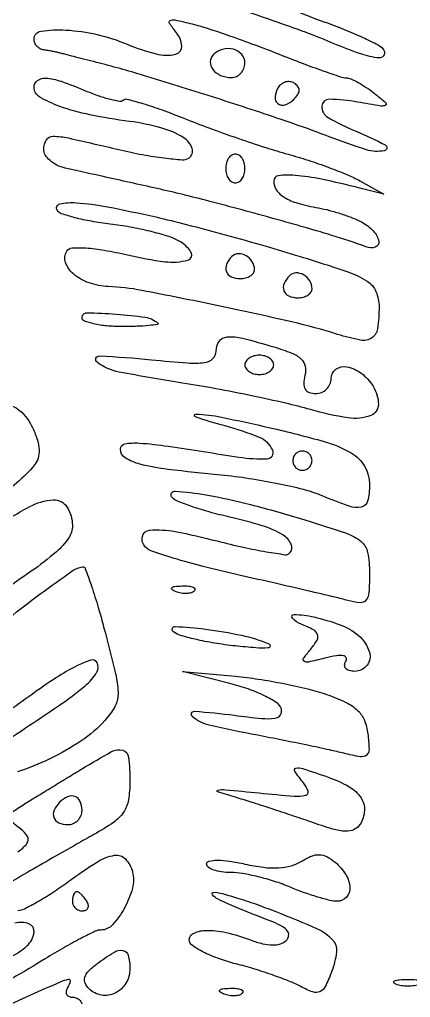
# Model space of a CAD drawing. Extents: x 55 to 655, y 169 to 856.
# Drawn here: x 345.5 to 386.3, y 221 to 323 of the extents above; entities that cross this region are included whole.
import ezdxf

# ---------------------------------------------------------------- set-up
doc = ezdxf.new("R2010")
doc.units = 0

msp = doc.modelspace()

# ---------------------------------------------------------------- linework, layer by layer
for points in [[(373.12838, 324.449219, 0.020061), (376.972626, 322.919496, -0.009821), (379.119611, 322.115671, -0.01201), (381.092397, 321.277164, -0.010558), (382.708966, 320.502177, -0.079479), (383.393687, 320.006313, -0.298353), (383.528869, 319.357806, -0.337762), (382.995793, 319.034667, -0.056889), (381.085672, 319.462146, -0.015849), (378.217881, 320.559699, 0.015786), (373.026486, 322.547282, 0.003764), (364.266893, 325.513919, 0.003259)], [(343.804158, 282.73876, -0.221627), (345.491524, 282.244111, -0.10587), (346.869042, 280.388077, -0.031877), (347.342204, 279.145338, -0.063983), (347.521881, 278.112687, -0.082968), (347.41777, 277.257024, -0.101873), (347.039952, 276.548139, -0.084225), (343.09468, 273.156932, -0.005697)], [(342.5, 269.755908, -0.022651), (346.491085, 272.180971, -0.111478), (349.008049, 272.901114, -0.269477), (350.425832, 272.181255, -0.144628), (351, 270.237798, -0.150824), (350.584862, 268.89287, -0.065277), (349.323507, 267.480996, -0.025917), (346.701006, 265.447955, -0.002928), (340.5, 261.189433, -0.010596)], [(344.36756, 260.561058, -0.00976), (347.645277, 263.080567, -0.005317), (350.955441, 265.469782, -0.116034), (352.057235, 265.914362, -0.356763), (352.331701, 265.752483, -0.005565), (352.98621, 263.910474, -0.011886), (353.698256, 261.660598, -0.007241), (354.437205, 258.972356, -0.005561), (355.550071, 254.476464, -0.059524), (355.760989, 252.611589, -0.126509), (355.418366, 251.313004, -0.056454), (354.37997, 249.865947, -0.061002), (351.969643, 247.778557, -0.035183), (348.637047, 245.863655, -0.03482), (345.254467, 244.506392, -0.105106)], [(344.777235, 240.364644, -0.014436), (346.165825, 241.268107, 0.000018), (347.304883, 241.963318, 0.000008), (348.842461, 242.901871, 0.000008), (350.489112, 243.907071, 0.00001), (352, 244.829467, -0.011472), (355.092146, 246.621247, -0.191884), (356.245986, 246.763983, -0.311077), (356.862882, 246.048501, -0.027098), (357, 243.520324, -0.040514), (356.8422, 241.576035, -0.108557), (356.332081, 240.29228, -0.093293), (355.278813, 239.228744, -0.02512), (353.25, 237.973751, 0.003198), (351.41383, 236.946337, 0.001286), (348.917288, 235.519865, 0.001273), (346.236137, 233.969653, 0.001611), (343.766299, 232.522547, -0.014815)], [(342.653435, 246.797742, 0.002688), (349.54797, 251.404564, 0.026163), (352.34841, 253.519111, 0.076803), (353.527865, 254.868133, 0.287204), (353.534087, 255.944847, 0.346924), (352.920995, 256.168196, 0.035968), (351.401934, 255.543045, 0.02916), (349.328027, 254.353891, 0.012315), (346.683949, 252.531151, -0.01369), (341.623592, 249.063198, -0.014476)], [(345.301714, 236.173642, 0.090912), (346.257992, 237.032733, 0.302666), (346.308168, 237.750894, 0.105736), (345.583796, 238.562385, -0.027859), (344.602032, 239.367854, -0.265995)], [(345.309017, 230.040951, 0.107544), (345.989236, 230.21365, 0.0138), (347.325149, 230.927063, 0.015612), (348.881177, 231.879613, 0.012432), (350.5, 233, -0.015971), (353.628198, 235.13245, -0.102978), (355.407187, 235.804418, -0.249051), (356.528325, 235.417585, -0.124285), (357.272832, 234.064692, -0.1313), (357.26379, 232.368077, -0.058501), (356.421354, 230.278956, -0.059637), (355.182489, 228.541079, -0.211146), (353.958319, 228, 0.111937), (353.378061, 227.868447, 0.007795), (351.870512, 227.11875, 0.010757), (350.089633, 226.149124, 0.007876), (348.154424, 225, -0.0057), (344.672225, 222.911732, -0.05449)], [(344.5, 225.181954, 0.079009), (346.258499, 226.347223, 0.173584), (346.999286, 227.755848, 0.354109), (346.468585, 228.640676, 0.152582), (344.99862, 228.70989, -0.033809)]]:
    msp.add_lwpolyline(points, format="xyb")
for points in [[(372.578461, 319.424688, 0.004418), (374.974002, 318.493562, 0.006096), (377.142075, 317.70291, 0.003989), (378.970626, 317.077561, 0.071885), (379.578461, 316.968197, -0.096093), (380.060003, 316.857429, -0.021617), (380.816798, 316.481609, -0.021645), (381.666693, 315.963535, -0.019478), (382.5, 315.356388, -0.011251), (383.69712, 314.366114, -0.527839), (383.666676, 314.1006, -0.162824), (383.189935, 314.022449, -0.003284), (380.75, 314.433504, 0.037194), (377.814672, 314.725401, 0.407832), (377.027318, 313.992321, 0.283112), (377.672393, 312.825929, 0.029521), (380.608086, 311.390392, -0.024204), (383.629302, 309.952613, -0.700552), (383.543271, 309.359199, -0.127992), (381.680509, 309.452358, -0.015733), (377.800236, 310.807664, 0.010648), (372.789712, 312.615116, 0.003856), (365.604285, 314.973945, 0.003815), (358.424433, 317.209523, 0.011599), (353.5, 318.577843, -0.000479), (352.2964, 318.883618, -0.00057), (351.160938, 319.17462, -0.000493), (350.203557, 319.422152, -0.00368), (349.75, 319.543467, 0.013796), (349.391703, 319.631576, 0.006577), (348.926562, 319.72605, 0.006514), (348.437645, 319.812092, 0.009205), (348, 319.875, -0.094555), (347.618147, 319.998542, -0.085885), (347.29375, 320.257031, -0.086153), (347.075843, 320.608679, -0.096013), (347, 321, -0.374134), (347.730964, 321.840135, -0.048365), (350.309744, 321.948756, -0.043216), (353.56913, 321.486324, -0.042141), (356.729253, 320.468659, 0.035145), (359.732565, 319.454965, 0.122246), (361.765328, 319.430626, 0.36179), (362.40373, 320.27881, 0.161385), (361.862624, 321.677707, -0.020101), (361.13319, 322.639429, -0.443848), (361.203772, 322.945353, -0.183141), (361.678411, 323.015304, -0.006567), (363.5, 322.590562, -0.018032), (365.053898, 322.146639, -0.005301), (367.404298, 321.354848, -0.005316), (370.031248, 320.407325, -0.005689)], [(365.693853, 319.36052, 0.194761), (365.381568, 318.62332, 0.172865), (365.649978, 317.830294, 0.128462), (366.462204, 317.217225, 0.098073), (367.559017, 317, 0.103216), (368.108867, 317.114729, 0.098834), (368.576711, 317.440625, 0.096907), (368.890211, 317.927451, 0.095012), (369, 318.5, 0.179946), (368.664381, 319.40236, 0.15216), (367.79511, 319.94328, 0.132661), (366.672804, 319.933008, 0.128822)], [(352.450557, 315.585105, 0.015627), (353.782056, 315.07703, 0.023159), (354.979853, 314.723543, 0.019914), (355.953474, 314.525332, 0.241119), (356.305669, 314.639002, -0.267088), (356.695088, 314.744017, -0.008192), (358.358941, 314.274618, -0.014083), (360.356262, 313.613793, -0.00903), (362.63723, 312.740242, 0.00767), (365.246388, 311.732859, 0.005203), (368.246561, 310.662411, 0.005243), (371.166219, 309.688955, 0.010452), (373.5, 308.99142, -0.011409), (375.597615, 308.360096, -0.009915), (377.765625, 307.60538, -0.010021), (379.700811, 306.843941, -0.028713), (381, 306.212643), (383.5, 304.815138), (381, 305.446489, 0.010017), (376.97754, 306.377021, 0.031233), (374.22779, 306.778147, 0.049755), (372.497275, 306.748694, 0.380504), (372, 306.189859, 0.152096), (372.291615, 305.253383, 0.106903), (373.101653, 304.492618, 0.066713), (374.519066, 303.880246, 0.023804), (376.671197, 303.383178, -0.01995), (377.816171, 303.128004, -0.01421), (379.076486, 302.75521, -0.01438), (380.26009, 302.330163, -0.029476), (381.154701, 301.917206, -0.076655), (382.39757, 300.983294, -0.149546), (382.960889, 299.891918, -0.373268), (382.60464, 299.290679, -0.173664), (381.62756, 299.312677, 0.019699), (378.07941, 300.516181, 0.003957), (371.665689, 302.358441, 0.004457), (364.901211, 304.178811, 0.008833), (359.5, 305.479411, -0.000022), (356.655049, 306.111647, -0.000024), (353.895312, 306.725211, -0.000022), (351.534804, 307.250247, -0.000121), (350.25, 307.536404, -0.059276), (349.389663, 307.838611, -0.066624), (348.660937, 308.325758, -0.07636), (348.168242, 308.915413, -0.136751), (348, 309.519052, -0.1413), (348.278753, 310.485749, -0.25924), (348.97658, 310.868791, -0.053993), (350.583213, 310.686158, -0.002612), (355.832959, 309.477473, 0.011456), (358.329154, 308.94906, 0.015881), (360.589256, 308.598369, 0.012367), (362.456645, 308.415822, 0.157864), (363.131517, 308.581282, 0.345356), (363.500139, 309.584399, 0.1777), (362.624303, 310.702172, 0.071578), (360.234734, 311.745084, 0.034195), (356.943402, 312.41312, -0.017224), (352.821265, 313.105147, -0.035821), (349.683698, 313.981558, -0.045819), (347.584671, 314.958407, -0.266999), (347, 315.975249, -0.239335), (347.360109, 316.684468, -0.177476), (348.218802, 316.931238, -0.066858), (349.81083, 316.600266, -0.014323)], [(372.468963, 315.949781, 0.116221), (372.141241, 314.967994, 0.258096), (372.448742, 314.268926, 0.251496), (373.214666, 314.146534, 0.113251), (374.103799, 314.703799, 0.053431), (374.515485, 315.214314, 0.136091), (374.655459, 315.664644, 0.169261), (374.531428, 316.059296, 0.094625), (374.156231, 316.403444, 0.105525), (373.716563, 316.560607, 0.099247), (373.240657, 316.529717, 0.096292), (372.801911, 316.315254, 0.09291)], [(367, 307.5, 0.064853), (367.074694, 306.926543, 0.082425), (367.29375, 306.440625, 0.098894), (367.618646, 306.115568, 0.148195), (368, 306, 0.148195), (368.381354, 306.115568, 0.098894), (368.70625, 306.440625, 0.082425), (368.925306, 306.926543, 0.064853), (369, 307.5, 0.064853), (368.925306, 308.073457, 0.082425), (368.70625, 308.559375, 0.098894), (368.381354, 308.884432, 0.148195), (368, 309, 0.148195), (367.618646, 308.884432, 0.098894), (367.29375, 308.559375, 0.082425), (367.074694, 308.073457, 0.064853)], [(359.687947, 302.436925, -0.006909), (362.885422, 301.656584, -0.003421), (366.922397, 300.582536, -0.003394), (371.094569, 299.411396, -0.004964), (374.75, 298.319067, -0.00629), (379.748051, 296.702141, -0.060827), (381.755259, 295.74004, -0.151243), (382.672734, 294.655428, -0.100814), (383, 293.048809, -0.034519), (382.842733, 290.773536, -0.21504), (382.235556, 289.808613, -0.196495), (381.069894, 289.575389, -0.028509), (378.674727, 290.180796, 0.019652), (373.900713, 291.477817, 0.005009), (366.067302, 293.196354, 0.004026), (358.226547, 294.768571, 0.036147), (354.746053, 295.1797, -0.071608), (352.734665, 295.562962, -0.093774), (351.112643, 296.487929, -0.132405), (350.289644, 297.685103, -0.226916), (350.416769, 298.86533, -0.242427), (350.971478, 299.199004, -0.031886), (352.389677, 299.202004, -0.028255), (354.320822, 298.97281, -0.013775), (356.752859, 298.474307, 0.025298), (360.641701, 297.770131, 0.10039), (363.050778, 297.942821, 0.507468), (363.365595, 298.779411, 0.125683), (362.07873, 299.957865, 0.048465), (360.925679, 300.437966, 0.014788), (359.101268, 300.939184, 0.014653), (357.013314, 301.382545, 0.015512), (354.942163, 301.693256, -0.014563), (352.988174, 301.982598, -0.020052), (351.254873, 302.363346, -0.017142), (349.872827, 302.776686, -0.174832), (349.411776, 303.14275, -0.514483), (349.683843, 303.792109, -0.073201), (351.396119, 303.925185, -0.030609), (354.663144, 303.498806, -0.008645)], [(367.63948, 298.306147, 0.094876), (367.086489, 297.491235, 0.1934), (367.067517, 296.730754, 0.202875), (367.575357, 296.193711, 0.103624), (368.5, 296, 0.06085), (369.073598, 296.070066, 0.079459), (369.559375, 296.276414, 0.097386), (369.8846, 296.582093, 0.156819), (370, 296.940983, 0.139398), (369.764316, 297.769921, 0.123736), (369.119339, 298.396031, 0.139481), (368.316568, 298.598585, 0.191124)], [(373.63948, 296.306147, 0.094876), (373.086489, 295.491235, 0.1934), (373.067517, 294.730754, 0.202875), (373.575357, 294.193711, 0.103624), (374.5, 294, 0.06085), (375.073598, 294.070066, 0.079459), (375.559375, 294.276414, 0.097386), (375.8846, 294.582093, 0.156819), (376, 294.940983, 0.139398), (375.764316, 295.769921, 0.123736), (375.119339, 296.396031, 0.139481), (374.316568, 296.598585, 0.191124)], [(359.916667, 291.358459, -0.639253), (359.876609, 291.217679, -0.015181), (358.986979, 291.105297, -0.015741), (357.736601, 291.025389, -0.008086), (356.166667, 291, -0.021202), (354.569686, 291.067747, -0.034122), (353.223958, 291.275282, -0.037637), (352.248748, 291.57318, -0.309087), (352, 291.937129, -0.418621), (352.506399, 292.435976, -0.014486), (355.561561, 292.301479, -0.019185), (358.601794, 291.961599, -0.141112)], [(372.008777, 288.879224, -0.021598), (373.880641, 288.229089, -0.09227), (374.877338, 287.602134, -0.160974), (375.291778, 286.854339, -0.111115), (375.258165, 285.879224, 0.055805), (375.137207, 285.046715, 0.144059), (375.287926, 284.464612, 0.172033), (375.705173, 284.119851, 0.087681), (376.383369, 284, 0.096298), (377.000404, 284.119951, 0.097259), (377.525115, 284.462164, 0.098563), (377.876424, 284.972946, 0.101848), (378, 285.573324, -0.243807), (378.500217, 286.538194, -0.20124), (379.645607, 286.790788, -0.11959), (381.144426, 286.124747, -0.088374), (382.37034, 284.777524, -0.138922), (382.928889, 282.877539, -0.314996), (382.124474, 281.702917, -0.129715), (379.765003, 281.461361, -0.030361), (375.849977, 282.32316, 0.012691), (373.238907, 282.995423, 0.005443), (369.721556, 283.766208, 0.005382), (365.954453, 284.506642, 0.00707), (362.5, 285.096693, -0.008863), (355.872386, 286.253221, -0.113648), (353.584422, 287.266227, -0.737869), (353.82215, 287.930394, -0.014446), (359.25, 287.532349, 0.006762), (363.014954, 287.198013, 0.05151), (364.791136, 287.247551, 0.15247), (365.65775, 287.648594, 0.211775), (366, 288.420406, -0.153429), (366.3236, 289.450139, -0.225095), (367.134248, 289.91323, -0.080755), (368.753028, 289.775384, -0.011247)], [(369, 287, 0.148195), (369.115568, 286.618646, 0.098894), (369.440625, 286.29375, 0.082425), (369.926543, 286.074694, 0.064853), (370.5, 286, 0.064853), (371.073457, 286.074694, 0.082425), (371.559375, 286.29375, 0.098894), (371.884432, 286.618646, 0.148195), (372, 287, 0.148195), (371.884432, 287.381354, 0.098894), (371.559375, 287.70625, 0.082425), (371.073457, 287.925306, 0.064853), (370.5, 288, 0.064853), (369.926543, 287.925306, 0.082425), (369.440625, 287.70625, 0.098894), (369.115568, 287.381354, 0.148195)], [(371.625983, 280.43455, -0.010847), (377.25905, 278.998712, -0.062807), (380.084845, 277.814886, -0.133688), (381.48677, 276.405722, -0.12998), (382, 274.464816, -0.058157), (381.803487, 272.781028, -0.291299), (381.153874, 272.149203, -0.137993), (379.88054, 272.238029, -0.01245), (376.872124, 273.400726, 0.03684), (375.106087, 273.986072, 0.012114), (372.434311, 274.58964, 0.011993), (369.427318, 275.118087, 0.013297), (366.5, 275.481116, -0.005814), (360.956927, 276.084456, -0.033287), (358.051634, 276.632957, -0.07443), (356.508746, 277.288434, -0.260802), (356, 278.19744, -0.364266), (356.466575, 278.752892, -0.06022), (357.974264, 278.833165, -0.020555), (361.001555, 278.504306, -0.001945), (368.374653, 277.365816, 0.051384), (371.357932, 277.203326, 0.527295), (371.900266, 278.083855, 0.193884), (370.526008, 279.414655, 0.031368), (366.926657, 280.621853, -0.017378), (363.833291, 281.563989, -0.864337), (363.889474, 281.864021, -0.040433), (366.548987, 281.541561, -0.006601)], [(374, 277, 0.099038), (374.076342, 276.618362, 0.097945), (374.29375, 276.29375, 0.097945), (374.618362, 276.076342, 0.099038), (375, 276, 0.099038), (375.381638, 276.076342, 0.097945), (375.70625, 276.29375, 0.097945), (375.923658, 276.618362, 0.099038), (376, 277, 0.099038), (375.923658, 277.381638, 0.097945), (375.70625, 277.70625, 0.097945), (375.381638, 277.923658, 0.099038), (375, 278, 0.099038), (374.618362, 277.923658, 0.097945), (374.29375, 277.70625, 0.097945), (374.076342, 277.381638, 0.099038)], [(375.25, 270.814771, -0.007561), (379.588091, 269.415185, -0.090632), (381.118735, 268.563068, -0.175708), (381.798581, 267.41381, -0.046613), (382, 265.257968, -0.015679), (381.936427, 263.231158, -0.151892), (381.633697, 262.437002, -0.252119), (381.013439, 262.166548, -0.047167), (379.75, 262.392581, 0.009205), (378.389633, 262.744125, 0.001256), (375.532136, 263.419116, 0.001444), (372.142193, 264.200574, 0.00122), (368.550888, 265.008325, -0.007561), (365.051144, 265.84225, -0.010468), (361.941463, 266.702806, -0.007305), (359.384616, 267.509232, -0.116844), (358.617555, 267.982445, -0.254541), (358.295998, 269.072317, -0.330142), (359.053429, 269.738581, -0.068365), (361.713132, 269.597964, -0.015698), (366.111111, 268.611111, 0.008358), (368.841561, 267.956198, 0.012828), (371.228216, 267.489674, 0.007262), (373.217134, 267.183256, 0.235129), (373.667655, 267.334321, 0.31663), (373.831389, 268.276239, 0.147505), (372.95799, 269.244231, 0.061325), (370.814616, 270.204822, 0.01967), (367.437304, 271.101444, -0.012325), (365.279372, 271.640546, -0.016922), (363.370354, 272.237989, -0.01366), (361.83963, 272.821967, -0.157648), (361.355921, 273.233124, -0.612975), (361.715746, 273.825001, -0.024275), (364.935453, 273.424385, -0.020458), (369.568984, 272.421076, -0.010703)], [(363.729167, 263.395833, -0.126455), (363.402231, 263.202593, -0.060344), (362.916927, 263.123424, -0.05415), (362.359369, 263.160852, -0.051402), (361.8125, 263.316886, -0.054073), (361.395823, 263.538436, -0.470617), (361.37858, 263.720685, -0.168741), (361.670344, 263.862007, -0.018894), (362.416667, 263.921053, -0.028489), (363.112848, 263.910055, -0.077125), (363.592839, 263.799335, -0.208169), (363.77538, 263.614691, -0.296942)], [(378.850777, 259.902175, -0.095904), (380.858639, 258.734746, -0.135633), (381.991706, 257.017704, -0.249714), (381.746181, 255.635026, -0.230359), (380.440983, 255, -0.069369), (379.891627, 255.076585, -0.143881), (379.528751, 255.305524, -0.190116), (379.406231, 255.644941, -0.131817), (379.524772, 256.040082, 0.231978), (379.561567, 256.415568, 0.271718), (379.287439, 256.638135, 0.08069), (378.554005, 256.631023, 0.018358), (377.333789, 256.374208, -0.006986), (375.618456, 255.97225, -0.200113), (375.18089, 256.051333, -0.42703), (375.12253, 256.355102, -0.017934), (375.864145, 257.324125, 0.037841), (376.533389, 258.274661, 0.230102), (376.583312, 258.8573, 0.184182), (376.150862, 259.339427, 0.023636), (374.864145, 259.926613, -0.11432), (373.961444, 260.555522, -0.652159), (374.129639, 260.931004, -0.05731), (376.19723, 260.680387, -0.025083)], [(371.5, 257.880947, -0.364979), (371.625908, 257.639057, -0.332956), (371.408233, 257.452719, -0.034884), (370.122488, 257.458593, -0.008406), (368, 257.652528, -0.013545), (365.82079, 257.94856, -0.01701), (363.821875, 258.345696, -0.015264), (362.189891, 258.781002, -0.114577), (361.5, 259.175414, -0.696614), (361.711641, 259.685041, -0.022257), (364.872672, 259.418175, -0.02101), (368.660641, 258.765043, -0.044579)], [(377.5, 252.595643, -0.025752), (379.540975, 251.76335, -0.080887), (380.758584, 250.930123, -0.106637), (381.46147, 249.895587, -0.066197), (381.829131, 248.468275, -0.022327), (381.95159, 246.844241, -0.234387), (381.681731, 246.255589, -0.215758), (381.032958, 246.086134, -0.018929), (379.329131, 246.44461, 0.007552), (377.83686, 246.794205, 0.002176), (375.519207, 247.28981, 0.002188), (372.900945, 247.825845, 0.002329), (370.332, 248.327647, -0.009899), (365.265263, 249.397227, -0.121189), (363.51273, 250.285347, -0.720994), (363.737855, 250.834892, -0.016132), (367.900251, 250.418844, 0.008384), (370.741665, 250.090299, 0.059365), (372.127851, 250.118363, 0.206766), (372.706644, 250.470537, 0.238543), (372.801071, 251.103643, 0.170521), (372.324379, 251.720306, 0.029941), (371.029017, 252.45352, 0.029461), (369.336328, 253.161804, 0.022707), (367.418952, 253.738128), (362.5, 254.976256), (368, 254.483791, -0.015578), (370.398102, 254.193526, -0.011148), (373.059375, 253.726006, -0.011273), (375.577103, 253.16632, -0.023611)], [(377.770602, 243.930124, -0.04759), (379.87662, 242.962889, -0.115305), (381.115282, 241.796765, -0.162178), (381.474028, 240.471702, -0.124746), (381.020638, 239.033393, -0.146436), (380.395836, 238.478265, -0.121559), (379.519687, 238.306416, -0.06011), (378.166029, 238.536445, -0.012435), (375.863158, 239.282424, 0.003175), (373.93725, 239.945943, 0.002206), (371.753553, 240.672083, 0.002225), (369.651075, 241.350586, 0.004591), (368, 241.858672, -0.008274), (366.164694, 242.438286, -0.776956), (366.177294, 242.611258, -0.067441), (366.956647, 242.644278, -0.001694), (370.4933, 242.304703, 0.004474), (374.136093, 241.975367, 0.076215), (375.33233, 242.060348, 0.437632), (375.585243, 242.499319, 0.097906), (375.120855, 243.354378, -0.021371), (374.19637, 244.57051, -0.534702), (374.325307, 244.898269, -0.133969), (375.025205, 244.861565, -0.004171)], [(349.666667, 241.333333, 0.091649), (349.095775, 240.503522, 0.193059), (349.066255, 239.735179, 0.206496), (349.569797, 239.19498, 0.103678), (350.5, 239, 0.099038), (351.072457, 239.114514, 0.097945), (351.559375, 239.440625, 0.097945), (351.885486, 239.927543, 0.099038), (352, 240.5, 0.103678), (351.80502, 241.430203, 0.206496), (351.264821, 241.933745, 0.193059), (350.496478, 241.904225, 0.091649)], [(374.922845, 235.183889, -0.040888), (375.9545, 235.71642, -0.107435), (376.769189, 235.865289, -0.11486), (377.538632, 235.658928, -0.050537), (378.418799, 235.067391, -0.080987), (379.522472, 233.799981, -0.126896), (379.950569, 232.427683, -0.201373), (379.586526, 231.422537, -0.209456), (378.622124, 231, -0.060479), (377.868839, 231.09145, -0.012904), (376.594435, 231.440625, -0.013314), (375.129728, 231.925788, -0.012323), (373.654243, 232.5, 0.021522), (372.094176, 233.074323, 0.017358), (370.374991, 233.559375, 0.017696), (368.754255, 233.896175, 0.042401), (367.532119, 234, -0.033532), (366.562206, 234.06512, -0.05135), (365.74381, 234.262525, -0.066614), (365.179759, 234.550698, -0.246158), (365, 234.893703, -0.357172), (365.2498, 235.198783, -0.050062), (366.121736, 235.284997, -0.036953), (367.396912, 235.188719, -0.017948), (369.004046, 234.887756, 0.023515), (370.93165, 234.548939, 0.04427), (372.509488, 234.488176, 0.054858), (373.818061, 234.698813, 0.072387)], [(351, 231, 0.105053), (351.081062, 230.618444, 0.099167), (351.311086, 230.29375, 0.09642), (351.654762, 230.076123, 0.093332), (352.059017, 230, 0.108972), (352.413961, 230.078288, 0.182303), (352.6254, 230.29375, 0.161196), (352.656512, 230.6179, 0.082592), (352.5, 231, 0.029505), (352.231006, 231.382774, 0.035638), (351.933975, 231.70625, 0.038439), (351.65171, 231.934461, 0.151918), (351.440983, 232, 0.210953), (351.272352, 231.92554, 0.081139), (351.129539, 231.70625, 0.061769), (351.032345, 231.382849, 0.042167)], [(372.21298, 229.928482, -0.009847), (376.553023, 228.128627, -0.103231), (378.11271, 227.018567, -0.216287), (378.545928, 225.71349, -0.064542), (378.046612, 223.622598, -0.024008), (377.384237, 222.104126, -0.172555), (376.819135, 221.556474, -0.19902), (376.081373, 221.530593, -0.033401), (374.765142, 222.125692, 0.028692), (373.598116, 222.666617, 0.010125), (371.869639, 223.310152, 0.010012), (369.937512, 223.942172, 0.011586), (368.072963, 224.464119, -0.021597), (366.344091, 224.985619, -0.028325), (364.820651, 225.616804, -0.028332), (363.652647, 226.264124, -0.173286), (363.233938, 226.798185, -0.360608), (363.546061, 227.601866, -0.121164), (364.852758, 227.959316, -0.062898), (367.029513, 227.741434, -0.034496), (369.59774, 226.962839, 0.029978), (370.847276, 226.571675, 0.057706), (371.886308, 226.437777, 0.076445), (372.710741, 226.553717, 0.123901), (373.314965, 226.914965, 0.157739), (373.564737, 227.403647, 0.200646), (373.447216, 227.891404, 0.108363), (372.900475, 228.373303, 0.033543), (371.902126, 228.842697, -0.003253), (368.134722, 230.342845, -0.019391), (366.206589, 231.213698, -0.095369), (365.605506, 231.673658, -0.627828), (365.71298, 231.93232, -0.080271), (366.4549, 231.854536, -0.008595), (368.122709, 231.37161, -0.010404), (370.099666, 230.716807, -0.008194)], [(357, 223.968615, -0.133541), (356.586974, 222.44975, -0.146313), (355.471353, 221.412084, -0.156846), (354.031653, 221.19819, -0.156697), (352.736529, 221.863471, -0.094759), (352.318867, 222.478648, -0.179883), (352.288448, 223.068436, -0.121628), (352.672107, 223.699149, -0.033692), (353.553747, 224.46445, -0.023428), (355.304468, 225.66391, -0.175963), (356.272429, 225.865639, -0.304773), (356.828584, 225.363344, -0.061221)], [(350.5, 222, 0.082592), (350.343488, 221.6179, 0.161196), (350.3746, 221.29375, 0.182303), (350.586039, 221.078288, 0.108972), (350.940983, 221, -0.07838), (351.345533, 220.936191, -0.09052), (351.688914, 220.75152, -0.100781), (351.918475, 220.476715, -0.124399), (352, 220.15411, -0.336025), (351.753491, 219.828725, -0.027993), (350.653393, 219.584868, -0.028422), (349.17313, 219.428359, -0.017358), (347.415806, 219.40411), (342.831611, 219.5), (346.665806, 221.223776, -0.00195), (349.74526, 222.593825, -0.053791), (350.586827, 222.860831, -0.552742), (350.779466, 222.658414, -0.076231)], [(387.25, 222.337719, -0.057986), (386.679992, 222.181385, -0.037979), (386, 222.12966, -0.037979), (385.320008, 222.181385, -0.057986), (384.75, 222.337719, -0.174857), (384.540618, 222.525001, -0.447206), (384.601562, 222.693942, -0.078554), (385.10856, 222.810911, -0.017491), (386, 222.842105, -0.017491), (386.89144, 222.810911, -0.078554), (387.398438, 222.693942, -0.447206), (387.459382, 222.525001, -0.174857)], [(368.729167, 221.395833, -0.126455), (368.402231, 221.202593, -0.060344), (367.916927, 221.123424, -0.05415), (367.359369, 221.160852, -0.051402), (366.8125, 221.316886, -0.054073), (366.395823, 221.538436, -0.470617), (366.37858, 221.720685, -0.168741), (366.670344, 221.862007, -0.018894), (367.416667, 221.921053, -0.028489), (368.112848, 221.910055, -0.077125), (368.592839, 221.799335, -0.208169), (368.77538, 221.614691, -0.296942)]]:
    msp.add_lwpolyline(points, format="xyb", close=True)

doc.saveas('drawing.dxf')
